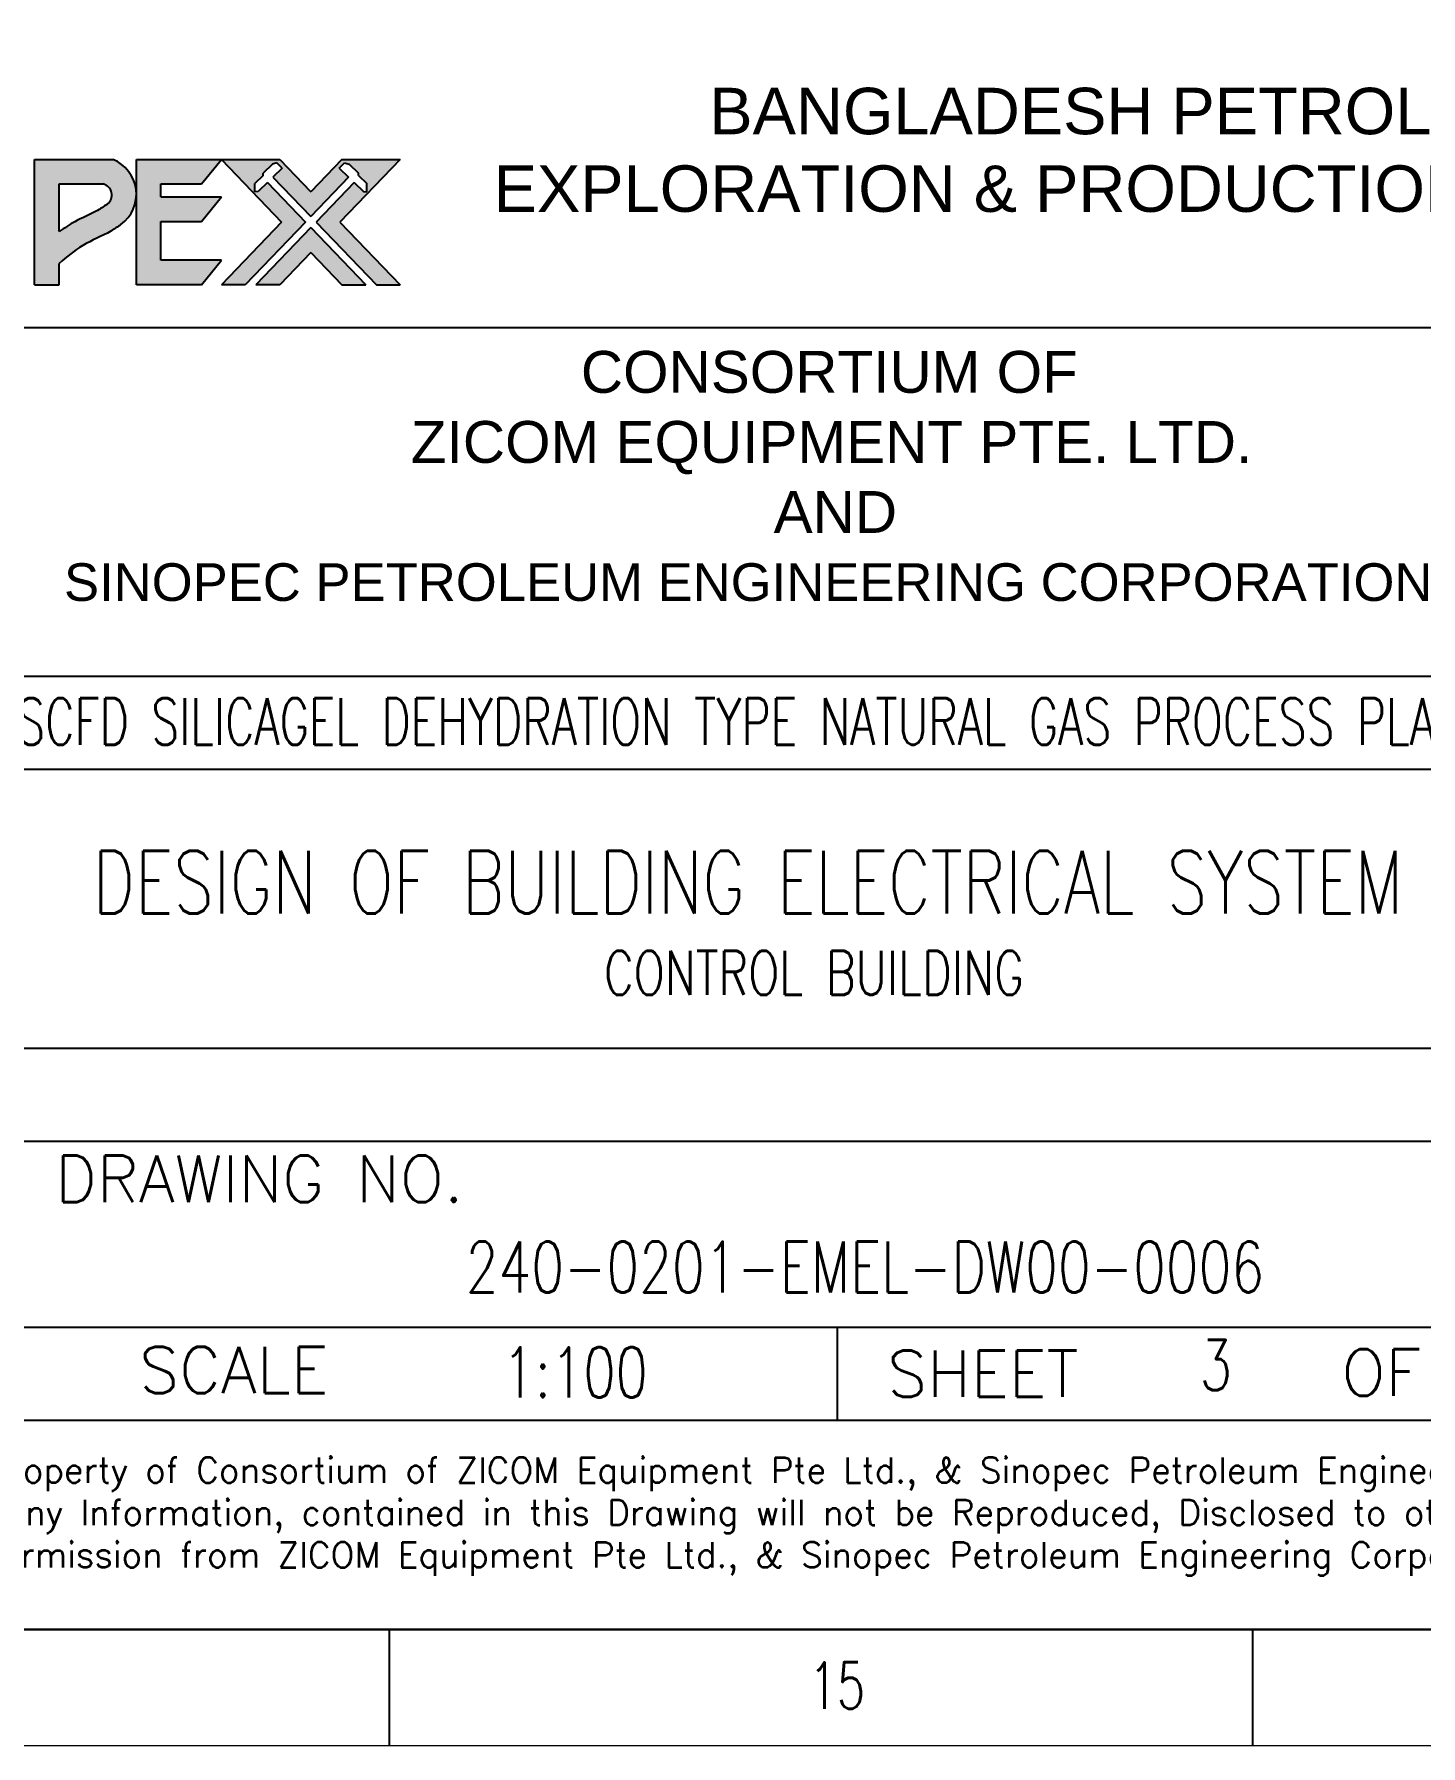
# Model space of a CAD drawing. Header units: inches. Extents: x -49881 to 95347, y -45374 to 27845.
# Drawn here: x 31311 to 34815, y 3158 to 7485 of the extents above; entities that cross this region are included whole.
import ezdxf

# ---------------------------------------------------------------- set-up
doc = ezdxf.new("R2010")
doc.units = ezdxf.units.IN
doc.header["$MEASUREMENT"] = 0
doc.layers.add('E-MDB', color=1, linetype='Continuous', lineweight=30)
doc.layers.add('TEG BORDER', color=7, linetype='Continuous')
doc.styles.add('HZTXT', font='simplexs.shx', dxfattribs={"width": 0.7, "bigfont": 'hztxt.shx'})
doc.styles.get("Standard").update_dxf_attribs({"font": 'arial.ttf'})
doc.styles.add('TAVE1', font='ROMANS.shx', dxfattribs={"width": 0.75})
doc.styles.add('TEG BORDER', font='txt_qlt.shx', dxfattribs={"width": 0.7, "bigfont": 'hztxt.shx'})

# ---------------------------------------------------------------- blocks, each defined once
blk = doc.blocks.new('240 BORDER A2')
at = {"linetype": 'Continuous', "lineweight": -3, "true_color": 0x008500}
h = blk.add_hatch(color=96, dxfattribs=at)
edge = h.paths.add_edge_path()
edge.add_spline(control_points=[(505.5494257671407, 63.75565521770136), (505.8749525536432, 64.03106712644899), (506.5479304315404, 64.6004400002605), (507.5423397384466, 64.97791574652751), (508.061690218502, 65.32655672230271), (508.2052770380278, 65.42294683024033)], knot_values=[0, 0, 0, 0, 0.2854102591536394, 0.5900429659017357, 0.7064492234682908, 0.7064492234682908, 0.7064492234682908, 0.7064492234682908], degree=3, periodic=0)
edge.add_arc((507.2494801952153, 66.7280541198163), 1.617668891312851, 306.2172261304676, 359.216235592245)
edge.add_line((508.8669977378913, 66.70592628124382), (508.8669977378913, 66.7501819583888))
edge.add_arc((507.2494801952153, 66.7280541198163), 1.617668891312851, 0.7837644077550034, 67.95242044513195)
edge.add_line((507.8567149460896, 68.2274268550866), (504.4921573493511, 68.2274268550866))
edge.add_line((504.4921573492347, 68.2274268550866), (504.4921573492347, 62.83382073424968))
edge.add_line((504.4921573492347, 62.83382073430789), (505.5494257671407, 62.83382073430789))
edge.add_line((505.5494257671407, 62.83382073430789), (505.5494257671407, 63.75565521770136))
edge = h.paths.add_edge_path(flags=16)
edge.add_line((505.5494257671407, 65.12411944965811), (505.5494257671407, 67.17015843718059))
edge.add_line((505.5494257671407, 67.1701584372388), (507.4332835625273, 67.1701584372388))
edge.add_arc((507.320714363118, 66.69249025064732), 0.490753218139046, -52.59611243457488, 76.73940035931543, ccw=False)
edge.add_spline(control_points=[(507.6188124628852, 66.3026489443912), (507.4610938235301, 66.1975038125131), (507.0204521971636, 65.90374448187163), (506.2742989162098, 65.61156231009613), (505.7707140245357, 65.27292532184606), (505.5494257671407, 65.12411944965811)], knot_values=[0, 0, 0, 0, 0.1275011013348279, 0.3562184716653669, 0.5355067172174308, 0.5355067172174308, 0.5355067172174308, 0.5355067172174308], degree=3, periodic=0)
blk.add_hatch(color=96, dxfattribs=at).paths.add_polyline_path([(508.8669977378913, 62.83382073430789), (511.6680919803794, 62.83382073430789), (512.5228425161795, 63.8910891521557), (509.9242661557973, 63.8910891521557), (509.9242661557973, 65.5539249238393), (511.6680919803794, 65.5539249238393), (512.5228425161795, 66.61119334168711), (509.9242661557973, 66.61119334168711), (509.9242661557973, 67.1701584372388), (511.6680919803794, 67.1701584372388), (512.5228425161795, 68.2274268550866), (508.8669977378913, 68.2274268550866), (508.8669977378913, 66.7501819583888, -0.006839741393709764), (508.8669977378913, 66.70592628124382)])
h = blk.add_hatch(color=96, dxfattribs=at)
h.paths.add_polyline_path([(515.1136663408133, 65.53062379472635), (512.5228425161795, 62.83382073430789), (513.5496026135397, 62.83382073430789), (516.1404264381736, 65.53062379472635), (514.5055924411745, 67.23233167794046), (514.1061248239012, 66.8485623789204), (513.9598353655192, 66.8363685042898), (513.9639251066719, 67.19378290833652), (514.322217642667, 67.53799522850409), (514.322217642667, 67.63929242921972), (514.7144499377928, 68.01611074044581), (514.9131421672528, 68.08187328560257), (515.1419621574341, 67.84369327356785), (514.7424945401608, 67.459923974606), (516.3682016635894, 65.7677163052906), (517.9939087871344, 67.459923974606), (517.594441169861, 67.84369327356785), (517.823261159926, 68.08187328560257), (518.021953389386, 68.01611074044581), (518.4141856845117, 67.63929242921972), (518.4141856845117, 67.53799522850409), (518.7724782205069, 67.19378290833652), (518.7765679616596, 66.8363685042898), (518.630278503394, 66.8485623789204), (518.2308108861207, 67.23233167794046), (516.5959768890052, 65.53062379472635), (519.1868007137555, 62.83382073430789), (520.2135608111157, 62.83382073430789), (517.6227369863655, 65.53062379472635), (520.2135608111157, 68.2274268550866), (517.7044901654472, 68.2274268550866), (516.3682016635894, 66.83647665342528), (515.0319131617316, 68.2274268550866), (512.5228425161795, 68.2274268550866)])
h.paths.add_polyline_path([(516.3682016635894, 65.29353128410389), (514.0051530643714, 62.83382073430789), (515.0319131617316, 62.83382073430789), (516.3682016635894, 64.22477093596922), (517.7044901654472, 62.83382073430789), (518.7312502628074, 62.83382073430789)], flags=17)
at = {"color": 96, "linetype": 'Continuous', "lineweight": -3, "true_color": 0x008500}
for p, q in [((504.4921573492347, 62.83382073430789), (504.4921573492347, 68.2274268550866)), ((504.4921573492347, 68.2274268550866), (507.8567149460896, 68.2274268550866)), ((508.8669977378913, 62.83382073430789), (508.8669977378913, 68.2274268550866)), ((508.8669977378913, 68.2274268550866), (512.5228425161795, 68.2274268550866)), ((511.6680919803794, 67.1701584372388), (512.5228425161795, 68.2274268550866)), ((512.5228425161795, 68.2274268550866), (515.1136663408133, 65.53062379472635)), ((512.5228425161795, 68.2274268550866), (515.0319131617316, 68.2274268550866)), ((514.7144499377928, 68.01611074044581), (514.322217642667, 67.63929242921972)), ((514.9131421672528, 68.08187328560257), (514.7144499377928, 68.01611074044581)), ((515.1419621574341, 67.84369327356785), (514.7424945401608, 67.459923974606)), ((515.1419621574341, 67.84369327356785), (514.9131421672528, 68.08187328560257)), ((515.0319131617316, 68.2274268550866), (516.3682016635894, 66.83647665342528)), ((517.7044901654472, 68.2274268550866), (516.3682016635894, 66.83647665342528)), ((517.594441169861, 67.84369327356785), (517.823261159926, 68.08187328560257)), ((517.594441169861, 67.84369327356785), (517.9939087871344, 67.459923974606)), ((520.2135608111157, 68.2274268550866), (517.6227369863655, 65.53062379472635)), ((517.7044901654472, 68.2274268550866), (520.2135608111157, 68.2274268550866)), ((517.823261159926, 68.08187328560257), (518.021953389386, 68.01611074044581)), ((518.021953389386, 68.01611074044581), (518.4141856845117, 67.63929242921972)), ((505.5494257671407, 65.12411944965811), (505.5494257671407, 67.1701584372388)), ((505.5494257671407, 67.1701584372388), (507.4332835625273, 67.1701584372388)), ((509.9242661557973, 66.61119334168711), (509.9242661557973, 67.1701584372388)), ((509.9242661557973, 67.1701584372388), (511.6680919803794, 67.1701584372388)), ((513.9598353655192, 66.8363685042898), (513.9639251066719, 67.19378290833652)), ((514.322217642667, 67.53799522850409), (513.9639251066719, 67.19378290833652)), ((514.5055924411745, 67.23233167794046), (514.1061248239012, 66.8485623789204)), ((514.322217642667, 67.53799522850409), (514.322217642667, 67.63929242921972)), ((514.5055924411745, 67.23233167794046), (516.1404264381736, 65.53062379472635)), ((514.7424945401608, 67.459923974606), (516.3682016635894, 65.7677163052906)), ((517.9939087871344, 67.459923974606), (516.3682016635894, 65.7677163052906)), ((518.2308108861207, 67.23233167794046), (516.5959768890052, 65.53062379472635)), ((518.2308108861207, 67.23233167794046), (518.630278503394, 66.8485623789204)), ((518.4141856845117, 67.53799522850409), (518.4141856845117, 67.63929242921972)), ((518.4141856845117, 67.53799522850409), (518.7724782205069, 67.19378290833652)), ((518.7765679616596, 66.8363685042898), (518.7724782205069, 67.19378290833652)), ((509.9242661557973, 66.61119334168711), (512.5228425161795, 66.61119334168711)), ((511.6680919803794, 65.5539249238393), (512.5228425161795, 66.61119334168711)), ((514.1061248239012, 66.8485623789204), (513.9598353655192, 66.8363685042898)), ((518.630278503394, 66.8485623789204), (518.7765679616596, 66.8363685042898)), ((509.9242661557973, 63.8910891521557), (509.9242661557973, 65.5539249238393)), ((509.9242661557973, 65.5539249238393), (511.6680919803794, 65.5539249238393)), ((515.1136663408133, 65.53062379472635), (512.5228425161795, 62.83382073430789)), ((516.1404264381736, 65.53062379472635), (513.5496026135397, 62.83382073430789)), ((516.1404264381736, 65.53062379472635), (513.5496026135397, 62.83382073430789)), ((516.5959768890052, 65.53062379472635), (519.1868007137555, 62.83382073430789)), ((517.6227369863655, 65.53062379472635), (520.2135608111157, 62.83382073430789)), ((516.3682016635894, 65.29353128410389), (514.0051530643714, 62.83382073430789)), ((516.3682016635894, 65.29353128410389), (514.0051530643714, 62.83382073430789)), ((516.3682016635894, 65.29353128410389), (518.7312502628074, 62.83382073430789)), ((516.3682016635894, 64.22477093596922), (515.0319131617316, 62.83382073430789)), ((516.3682016635894, 64.22477093596922), (517.7044901654472, 62.83382073430789)), ((505.5494257671407, 62.83382073430789), (505.5494257671407, 63.75565521770136)), ((512.5228425161795, 63.8910891521557), (509.9242661557973, 63.8910891521557)), ((511.6680919803794, 62.83382073430789), (512.5228425161795, 63.8910891521557)), ((504.4921573492347, 62.83382073430789), (505.5494257671407, 62.83382073430789)), ((511.6680919803794, 62.83382073430789), (508.8669977378913, 62.83382073430789)), ((513.5496026135397, 62.83382073430789), (512.5228425161795, 62.83382073430789)), ((515.0319131617316, 62.83382073430789), (514.0051530643714, 62.83382073430789)), ((517.7044901654472, 62.83382073430789), (518.7312502628074, 62.83382073430789)), ((519.1868007137555, 62.83382073430789), (520.2135608111157, 62.83382073430789))]:
    blk.add_line(p, q, dxfattribs=at)
for p, q in [((489, 5), (589, 5)), ((519.7499999999945, -9.663381206337363e-13), (519.7499999999945, 4.999999999999034)), ((556.8749999999936, -9.663381206337363e-13), (556.8749999999936, 4.999999999999034))]:
    blk.add_line(p, q)
at = {"color": 5, "lineweight": 15}
blk.add_lwpolyline([(0, 420), (594, 420), (594, 0), (0, 0)], close=True, dxfattribs=at)
blk.add_lwpolyline([(5, 415), (589, 415), (589, 5), (5, 5)], close=True)
at = {"color": 96, "linetype": 'Continuous', "lineweight": -3, "true_color": 0x008500}
for centre, radius, start, end in [((507.2494801952153, 66.7280541198163), 1.617668891312851, 306.2172276001008, 67.95242019735417), ((507.320714363118, 66.69249025064732), 0.4907532181390458, 307.4038894302108, 76.73940168324415)]:
    blk.add_arc(centre, radius, start, end, dxfattribs=at)
for points in [[(507.6188124628852, 66.3026489443912), (507.138520787109, 65.99994804333642), (506.2258250285986, 65.5481338336433), (505.5494257671407, 65.12411944965811)], [(508.2052770380278, 65.42294683024033), (507.7689128686789, 65.14322941257365), (506.5628752020302, 64.52243843560086), (505.5494257671407, 63.75565521770136)]]:
    blk.add_spline(points, degree=3, dxfattribs=at)
at = {"layer": 'TEG BORDER', "color": 0}
blk.add_line((489, 61), (589, 61), dxfattribs=at)
at = {"layer": 'TEG BORDER'}
for p, q in [((489, 46), (589, 46)), ((489, 42), (589, 42)), ((489, 30), (589, 30)), ((489, 26), (589, 26)), ((504, 18), (574, 18)), ((539, 18), (539, 14)), ((489, 14), (589, 14)), ((489, 14), (589, 14))]:
    blk.add_line(p, q, dxfattribs=at)
at = {"color": 7, "linetype": 'Continuous', "lineweight": -3}
for s, height, p in [('BANGLADESH PETROLEUM', 2, (533.5031913454759, 69.30737308082848)), ('EXPLORATION & PRODUCTION CO. LTD', 2, (524.228176402964, 65.9701310178682)), ('CONSORTIUM OF', 1.8, (527.9800998358614, 58.18815709400178)), ('ZICOM EQUIPMENT PTE. LTD.', 1.8, (520.6709989683795, 55.17563923727676)), ('AND', 1.8, (536.2705567519506, 52.16312138055173)), ('SINOPEC PETROLEUM ENGINEERING CORPORATION', 1.62, (505.7548645584175, 49.23723593004886))]:
    blk.add_text(s, height=height, dxfattribs=at).set_placement(p)
at = {"linetype": 'Continuous', "lineweight": -3, "style": 'HZTXT', "width": 0.7}
blk.add_text('60 MMSCFD SILICAGEL DEHYDRATION TYPE NATURAL GAS PROCESS PLANT', height=2, dxfattribs=at).set_placement((497.505121766716, 43.04906340727825))
at = {"insert": (537.7968936619454, 1.593329364921544), "char_height": 2, "width": 2, "attachment_point": 7, "style": 'TEG BORDER'}
blk.add_mtext('\\pi2.2204e-016;15', dxfattribs=at)
at = {"layer": 'TEG BORDER', "style": 'TEG BORDER'}
for s, p in [(' DRAWING NO.', (504, 23.38245918539633)), ('SCALE', (508.9896062992125, 15.16388058029406)), ('SHEET', (541.1514519006578, 15)), ('OF', (560.6912344132807, 15.05478976174072))]:
    blk.add_text(s, height=2, dxfattribs=at).set_placement(p)
at = {"layer": 'TEG BORDER', "color": 7, "style": 'TEG BORDER'}
for s, p in [('This Drawing is Property of Consortium of ZICOM Equipment Pte Ltd., & Sinopec Petroleum Engineering', (490.560892561087, 11.31518182181304)), ('Corporation and any Information, contained in this Drawing will not be Reproduced, Disclosed to others without', (490.6115690016086, 9.49240020006448)), ('Explicit Written Permission from ZICOM Equipment Pte Ltd., & Sinopec Petroleum Engineering Corporation.', (490.560892561087, 7.669618578315749))]:
    blk.add_text(s, height=1.0875, dxfattribs=at).set_placement(p)

msp = doc.modelspace()

# ---------------------------------------------------------------- block references
at = {"xscale": 58.778876177409, "yscale": 58.778876177409, "zscale": 58.778876177409}
msp.add_blockref('240 BORDER A2', (1658.370187136708, 3157.957798144402), dxfattribs=at)

# ---------------------------------------------------------------- texts
at = {"layer": 'E-MDB', "color": 0, "lineweight": 0, "style": 'TAVE1', "width": 0.75}
for s, height, p in [('DESIGN OF BUILDING ELECTRICAL SYSTEM', 158.7800089031029, (31458.39992800703, 5261.877371029052)), ('CONTROL BUILDING', 111.146006232172, (32751.06238433954, 5056.127101362057)), ('240-0201-EMEL-DW00-0006', 128.6118072115133, (32401.62834144088, 4303.885410026103)), ('1:100', 127.0240071224823, (32494.28289488297, 4038.426305096833)), ('3', 127.0240071224823, (34256.68969274212, 4056.855380136843))]:
    msp.add_text(s, height=height, dxfattribs=at).set_placement(p)

doc.saveas('drawing.dxf')
